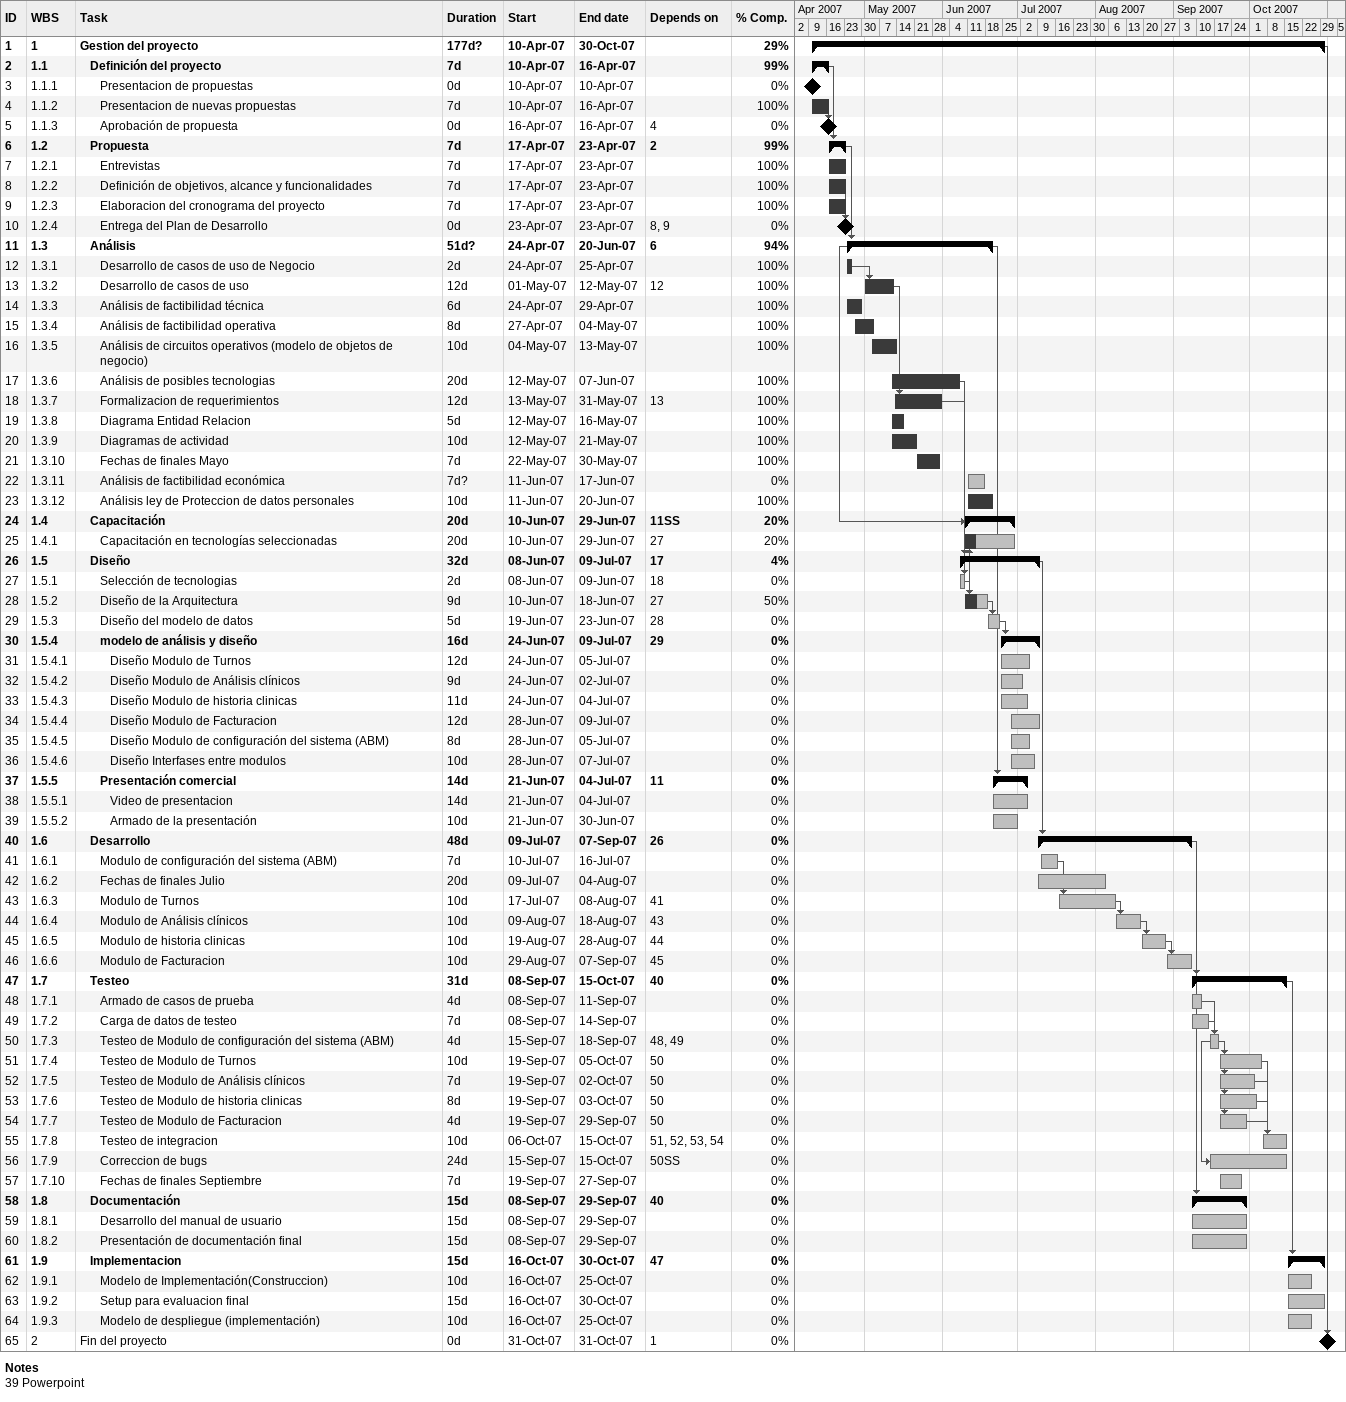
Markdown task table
| ID | WBS | Task | Duration | Start | Finish | Predecessors | % complete |
|---|---|---|---|---|---|---|---|
| 1 | 1 | **Gestion del proyecto** | 177d? | 2007-04-10 | 2007-10-30 |  | 29 |
| 2 | 1.1 | **Definición del proyecto** | 7d | 2007-04-10 | 2007-04-16 |  | 99 |
| 3 | 1.1.1 | Presentacion de propuestas | 0d | 2007-04-10 | 2007-04-10 |  | 0 |
| 4 | 1.1.2 | Presentacion de nuevas propuestas | 7d | 2007-04-10 | 2007-04-16 |  | 100 |
| 5 | 1.1.3 | Aprobación de propuesta | 0d | 2007-04-16 | 2007-04-16 | 4 | 0 |
| 6 | 1.2 | **Propuesta** | 7d | 2007-04-17 | 2007-04-23 | 2 | 99 |
| 7 | 1.2.1 | Entrevistas | 7d | 2007-04-17 | 2007-04-23 |  | 100 |
| 8 | 1.2.2 | Definición de objetivos, alcance y funcionalidades | 7d | 2007-04-17 | 2007-04-23 |  | 100 |
| 9 | 1.2.3 | Elaboracion del cronograma del proyecto | 7d | 2007-04-17 | 2007-04-23 |  | 100 |
| 10 | 1.2.4 | Entrega del Plan de Desarrollo | 0d | 2007-04-23 | 2007-04-23 | 8, 9 | 0 |
| 11 | 1.3 | **Análisis** | 51d? | 2007-04-24 | 2007-06-20 | 6 | 94 |
| 12 | 1.3.1 | Desarrollo de casos de uso de Negocio | 2d | 2007-04-24 | 2007-04-25 |  | 100 |
| 13 | 1.3.2 | Desarrollo de casos de uso | 12d | 2007-05-01 | 2007-05-12 | 12 | 100 |
| 14 | 1.3.3 | Análisis de factibilidad técnica | 6d | 2007-04-24 | 2007-04-29 |  | 100 |
| 15 | 1.3.4 | Análisis de factibilidad operativa | 8d | 2007-04-27 | 2007-05-04 |  | 100 |
| 16 | 1.3.5 | Análisis de circuitos operativos (modelo de objetos de negocio) | 10d | 2007-05-04 | 2007-05-13 |  | 100 |
| 17 | 1.3.6 | Análisis de posibles tecnologias | 20d | 2007-05-12 | 2007-06-07 |  | 100 |
| 18 | 1.3.7 | Formalizacion de requerimientos | 12d | 2007-05-13 | 2007-05-31 | 13 | 100 |
| 19 | 1.3.8 | Diagrama Entidad Relacion | 5d | 2007-05-12 | 2007-05-16 |  | 100 |
| 20 | 1.3.9 | Diagramas de actividad | 10d | 2007-05-12 | 2007-05-21 |  | 100 |
| 21 | 1.3.10 | Fechas de finales Mayo | 7d | 2007-05-22 | 2007-05-30 |  | 100 |
| 22 | 1.3.11 | Análisis de factibilidad económica | 7d? | 2007-06-11 | 2007-06-17 |  | 0 |
| 23 | 1.3.12 | Análisis ley de Proteccion de datos personales | 10d | 2007-06-11 | 2007-06-20 |  | 100 |
| 24 | 1.4 | **Capacitación** | 20d | 2007-06-10 | 2007-06-29 | 11SS | 20 |
| 25 | 1.4.1 | Capacitación en tecnologías seleccionadas | 20d | 2007-06-10 | 2007-06-29 | 27 | 20 |
| 26 | 1.5 | **Diseño** | 32d | 2007-06-08 | 2007-07-09 | 17 | 4 |
| 27 | 1.5.1 | Selección de tecnologias | 2d | 2007-06-08 | 2007-06-09 | 18 | 0 |
| 28 | 1.5.2 | Diseño de la Arquitectura | 9d | 2007-06-10 | 2007-06-18 | 27 | 50 |
| 29 | 1.5.3 | Diseño del modelo de datos | 5d | 2007-06-19 | 2007-06-23 | 28 | 0 |
| 30 | 1.5.4 | **modelo de análisis y diseño** | 16d | 2007-06-24 | 2007-07-09 | 29 | 0 |
| 31 | 1.5.4.1 | Diseño Modulo de Turnos | 12d | 2007-06-24 | 2007-07-05 |  | 0 |
| 32 | 1.5.4.2 | Diseño Modulo de Análisis clínicos | 9d | 2007-06-24 | 2007-07-02 |  | 0 |
| 33 | 1.5.4.3 | Diseño Modulo de historia clinicas | 11d | 2007-06-24 | 2007-07-04 |  | 0 |
| 34 | 1.5.4.4 | Diseño Modulo de Facturacion | 12d | 2007-06-28 | 2007-07-09 |  | 0 |
| 35 | 1.5.4.5 | Diseño Modulo de configuración del sistema (ABM) | 8d | 2007-06-28 | 2007-07-05 |  | 0 |
| 36 | 1.5.4.6 | Diseño Interfases entre modulos | 10d | 2007-06-28 | 2007-07-07 |  | 0 |
| 37 | 1.5.5 | **Presentación comercial** | 14d | 2007-06-21 | 2007-07-04 | 11 | 0 |
| 38 | 1.5.5.1 | Video de presentacion | 14d | 2007-06-21 | 2007-07-04 |  | 0 |
| 39 | 1.5.5.2 | Armado de la presentación | 10d | 2007-06-21 | 2007-06-30 |  | 0 |
| 40 | 1.6 | **Desarrollo** | 48d | 2007-07-09 | 2007-09-07 | 26 | 0 |
| 41 | 1.6.1 | Modulo de configuración del sistema (ABM) | 7d | 2007-07-10 | 2007-07-16 |  | 0 |
| 42 | 1.6.2 | Fechas de finales Julio | 20d | 2007-07-09 | 2007-08-04 |  | 0 |
| 43 | 1.6.3 | Modulo de Turnos | 10d | 2007-07-17 | 2007-08-08 | 41 | 0 |
| 44 | 1.6.4 | Modulo de Análisis clínicos | 10d | 2007-08-09 | 2007-08-18 | 43 | 0 |
| 45 | 1.6.5 | Modulo de historia clinicas | 10d | 2007-08-19 | 2007-08-28 | 44 | 0 |
| 46 | 1.6.6 | Modulo de Facturacion | 10d | 2007-08-29 | 2007-09-07 | 45 | 0 |
| 47 | 1.7 | **Testeo** | 31d | 2007-09-08 | 2007-10-15 | 40 | 0 |
| 48 | 1.7.1 | Armado de casos de prueba | 4d | 2007-09-08 | 2007-09-11 |  | 0 |
| 49 | 1.7.2 | Carga de datos de testeo | 7d | 2007-09-08 | 2007-09-14 |  | 0 |
| 50 | 1.7.3 | Testeo de Modulo de configuración del sistema (ABM) | 4d | 2007-09-15 | 2007-09-18 | 48, 49 | 0 |
| 51 | 1.7.4 | Testeo de Modulo de Turnos | 10d | 2007-09-19 | 2007-10-05 | 50 | 0 |
| 52 | 1.7.5 | Testeo de Modulo de Análisis clínicos | 7d | 2007-09-19 | 2007-10-02 | 50 | 0 |
| 53 | 1.7.6 | Testeo de Modulo de historia clinicas | 8d | 2007-09-19 | 2007-10-03 | 50 | 0 |
| 54 | 1.7.7 | Testeo de Modulo de Facturacion | 4d | 2007-09-19 | 2007-09-29 | 50 | 0 |
| 55 | 1.7.8 | Testeo de integracion | 10d | 2007-10-06 | 2007-10-15 | 51, 52, 53, 54 | 0 |
| 56 | 1.7.9 | Correccion de bugs | 24d | 2007-09-15 | 2007-10-15 | 50SS | 0 |
| 57 | 1.7.10 | Fechas de finales Septiembre | 7d | 2007-09-19 | 2007-09-27 |  | 0 |
| 58 | 1.8 | **Documentación** | 15d | 2007-09-08 | 2007-09-29 | 40 | 0 |
| 59 | 1.8.1 | Desarrollo del manual de usuario | 15d | 2007-09-08 | 2007-09-29 |  | 0 |
| 60 | 1.8.2 | Presentación de documentación final | 15d | 2007-09-08 | 2007-09-29 |  | 0 |
| 61 | 1.9 | **Implementacion** | 15d | 2007-10-16 | 2007-10-30 | 47 | 0 |
| 62 | 1.9.1 | Modelo de Implementación(Construccion) | 10d | 2007-10-16 | 2007-10-25 |  | 0 |
| 63 | 1.9.2 | Setup para evaluacion final | 15d | 2007-10-16 | 2007-10-30 |  | 0 |
| 64 | 1.9.3 | Modelo de despliegue (implementación) | 10d | 2007-10-16 | 2007-10-25 |  | 0 |
| 65 | 2 | Fin del proyecto | 0d | 2007-10-31 | 2007-10-31 | 1 | 0 |

Notes
- 39: Powerpoint
